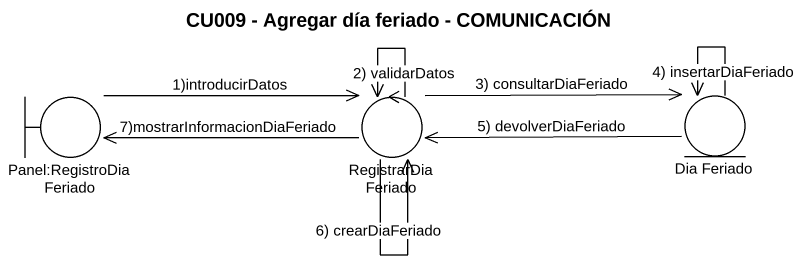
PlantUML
@startuml
title CU009 - Agregar día feriado - COMUNICACIÓN
boundary "Panel:RegistroDiaFeriado" as Panel_RegistroDiaFeriado
control RegistrarDiaFeriado
entity "Dia Feriado" as Dia_Feriado
Panel_RegistroDiaFeriado -right-> RegistrarDiaFeriado : 1)introducirDatos
RegistrarDiaFeriado -left-> Panel_RegistroDiaFeriado : 7)mostrarInformacionDiaFeriado
RegistrarDiaFeriado --> RegistrarDiaFeriado : 2) validarDatos
RegistrarDiaFeriado --> RegistrarDiaFeriado : 6) crearDiaFeriado
RegistrarDiaFeriado -right-> Dia_Feriado : 3) consultarDiaFeriado
Dia_Feriado -left-> RegistrarDiaFeriado : 5) devolverDiaFeriado
Dia_Feriado --> Dia_Feriado : 4) insertarDiaFeriado
@enduml
